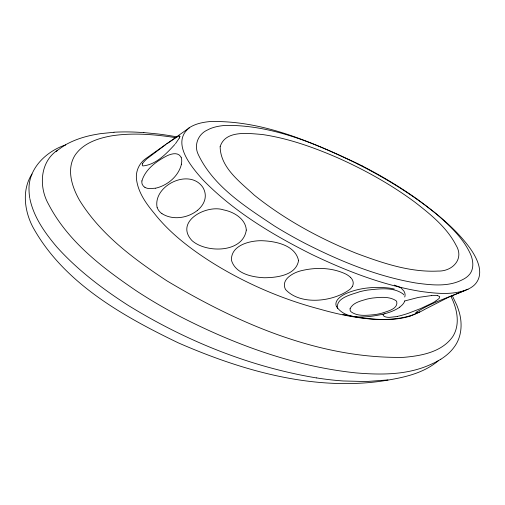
<?xml version="1.0" encoding="UTF-8"?>
<svg xmlns="http://www.w3.org/2000/svg" width="505" height="505" viewBox="0 0 505 505"><rect width="100%" height="100%" fill="white"/><g stroke="black" fill="none" stroke-linecap="round" stroke-linejoin="round"><path stroke-width="0.76" d="M141.905 180.923C145.421 169.068 156.613 161.158 167.187 155.704C171.214 153.867 177.47 152.005 180.544 156.392A14.254 8.231 0 0 1 180.815 156.847L181.024 157.27M181.453 164.175C178.536 176.251 167.591 185.417 155.736 188.176M440.815 359.219L438.416 360.646A70.113 40.482 0 0 1 431.144 364.25C407.794 375.139 381.168 375.007 356.019 372.905C294.535 366.453 235.463 344.871 180.702 316.824A560.354 323.516 0 0 1 137.057 291.322C102.799 268.079 67.916 241.661 48.48 204.134C38.323 186.181 40.065 160.356 59.205 149.145A70.107 40.476 0 0 1 65.448 144.96C45.968 151.424 27.687 169.03 29.056 190.922A150.629 86.967 0 0 0 29.397 195.517L29.713 197.764M142.473 163.879L142.202 164.996L142.606 165.741A1.395 0.808 0 0 0 142.972 165.93C156.108 164.668 166.372 153.69 174.888 144.424M179.338 138.016L175.494 143.679M31.973 174.036C21.696 189.893 24.41 210.888 32.819 226.985C63.516 282.869 122.658 316.042 178.265 342.844C241.226 370.291 310.884 390.516 380.113 381.363C400.515 378.144 422.224 374.521 438.416 360.646M463.849 291.139L463.855 291.126A1.805 1.042 0 0 1 463.59 291.284M197.316 210.484C187.645 218.179 172.754 220.477 162.017 213.678M56.124 151.525L57.715 150.351M399.72 307.091L401.406 305.702A23.426 13.528 0 0 0 404.757 300.967M416.739 312.002C431.112 303.019 447.405 297.729 462.997 291.297A5.883 3.396 0 0 1 463.704 291.101L463.817 291.095M165.634 144.632L147.088 158.646A65.801 37.995 0 0 0 144.714 160.906L144.241 161.43A22.321 12.89 0 0 0 142.435 163.866M166.719 143.862L177.211 136.836M435.865 300.986L439.116 298.468L439.691 296.744A2.083 1.206 0 0 0 439.426 296.416L437.797 295.766M426.22 308.618L448.876 297.066L468.066 289.188A28.735 16.589 0 0 0 474.788 284.612C485.602 273.18 476.291 256.452 468.507 246.143C454.298 227.477 435.676 212.775 416.903 198.976M425.103 309.205L425.765 308.858M424.667 309.432C399.979 323.8 369.628 320.025 342.844 314.451M419.762 311.888L416.638 313.195A4.059 2.342 0 0 1 415.836 313.416L415.552 313.397M468.066 289.188C453.357 295.368 436.8 293.538 421.404 291.53C383.087 285.331 346.537 271.059 311.673 254.368C272.138 234.56 233.373 211.343 202.436 179.338C191.572 166.978 170.766 142.782 189.154 127.948L146.21 158.299C139.09 162.989 135.182 171.839 136.634 180.279C138.477 192.834 146.153 203.584 154.076 213.11C169.106 232.287 188.605 247.431 208.937 260.599A397.037 229.226 0 0 0 234.699 275.68C261.811 290.129 290.564 301.485 320.29 309.268A219.271 126.597 0 0 0 341.689 314.634C357.799 317.954 374.293 320.284 390.775 319.368A51.194 29.555 0 0 0 410.199 316.13M411.133 315.675L411.203 315.65A37.705 21.765 0 0 0 415.394 313.946M410.994 315.72L410.098 316.023M404.726 300.961L418.443 297.401L431.358 295.583M384.867 313.794C370.133 316.97 346.821 321.382 336.702 306.838M155.641 188.195L149.19 188.611A8.086 4.665 0 0 1 144.91 187.349M179.123 136.022L179.786 136.211M387.966 379.937L366.258 381.546L343.192 380.972A186.698 107.792 0 0 1 316.427 377.885M113.991 132.285L100.962 133.604A88.04 50.835 0 0 0 98.57 133.964L93.311 134.917A73.313 42.325 0 0 0 65.353 144.903M143.837 132.588L157.888 133.97A205.099 118.41 0 0 1 172.18 136.047L176.611 136.811M175.456 137.631C154.726 134.387 133.497 132.651 112.634 135.687C98.462 138.061 83.022 142.991 74.765 155.641C66.275 169.743 72.063 187.077 79.512 200.258C100.628 234.49 133.787 259.008 166.865 280.812C237.969 323.345 319.21 358.872 403.577 357.351C421.328 355.848 441.787 352.168 452.77 336.601C460.573 324.191 457.063 308.523 450.851 296.246M316.414 377.923C249.659 366.769 185.796 340.843 128.295 305.437C102.376 288.797 77.574 270.024 56.901 247.059C44.888 232.868 33.614 217.055 29.833 198.497M394.291 289.024L390.485 288.267A37.761 21.803 0 0 0 388.395 287.976C373.971 286.531 358.859 287.8 345.521 293.777A33.336 19.247 0 0 0 341.721 295.93A28.52 16.463 0 0 0 339.96 297.243A24.89 14.367 0 0 0 337.889 299.276A21.191 12.234 0 0 0 336.545 301.352A17.334 10.005 0 0 0 335.945 304.736A14.973 8.648 0 0 0 336.677 306.806M394.291 285.085L400.61 287.515L403.748 290.893A18.641 10.763 0 0 1 405.06 295.28A20.036 11.564 0 0 1 404.72 297.022M358.07 164.093C311.787 141.968 262.026 120.026 209.682 121.598A41.82 24.145 0 0 0 204.039 122.343L203.124 122.513A30.786 17.77 0 0 0 189.04 127.885M362.23 165.911C319.602 145.339 273.849 124.767 225.552 125.41A42.388 24.474 0 0 0 223.141 125.619C217.769 126.199 212.334 127.329 207.555 129.949C198.143 134.052 193.649 145.181 198.301 154.599C213.672 186.781 245.67 206.772 274.36 225.931A495.178 285.887 0 0 0 304.446 243.038C339.657 261.028 376.837 276.374 416.006 283.027C431.352 285.098 448.238 287.13 462.517 279.675A25.787 14.885 0 0 0 468.451 275.585C474.492 269.834 473.475 260.378 470.187 253.472C463.268 238.631 451.123 227.054 439.079 216.323A369.616 213.394 0 0 0 434.022 212.062L426.914 206.539M144.922 187.336L143.407 186.162L142.271 184.407A19.941 11.514 0 0 1 141.943 180.929M452.297 295.696L456.747 305.052A190.025 109.711 0 0 1 458.439 309.716C462.731 322.064 462.182 336.784 453.945 347.408A71.944 41.536 0 0 1 440.84 359.232M337.611 308.41C335.358 297.559 352.364 294.459 359.756 291.701A60.366 34.851 0 0 1 367.741 290.053C379.167 288.873 392.795 286.739 402.82 293.765A12.025 6.944 0 0 1 403.748 294.825M157.118 207.542C152.706 185.606 189.438 167.679 202.821 187.323A45.09 26.033 0 0 1 204.607 191.294A44.711 25.818 0 0 1 203.18 203.635A44.333 25.591 0 0 1 197.36 210.452M431.396 295.684A17.151 9.904 0 0 1 437.683 295.646M177.268 136.868A7.966 4.602 0 0 1 179.079 135.978M181.188 157.251A34.523 19.929 0 0 1 181.257 164.157M179.793 136.224A1.906 1.098 0 0 1 179.837 136.495M179.887 136.495A12.259 7.076 0 0 1 179.288 138.01M415.35 313.252A6.319 3.649 0 0 1 416.859 312.077M383.131 314.268A6.111 3.529 0 0 0 383.289 315.322L383.491 315.644A4.198 2.424 0 0 0 384.69 316.591L386.022 317.045A9.286 5.359 0 0 0 389.759 317.329L395.775 316.673A39.541 22.826 0 0 0 397.479 316.332M399.834 307.147A41.745 24.101 0 0 1 384.778 313.681M357.963 164.163A515.138 297.413 0 0 1 426.946 206.526M113.978 132.222A129.059 74.513 0 0 1 143.824 132.645M362.186 165.937A488.531 282.049 0 0 1 416.909 198.97M350.35 277.258A23.76 13.717 0 0 0 347.894 275.307A27.055 15.623 0 0 0 345.862 274.089C332.341 267.599 316.389 267.132 301.958 270.547C293.796 272.283 280.37 279.265 285.495 289.447C300.57 305.986 334.146 301.712 350.394 288.974A23.262 13.433 0 0 0 352.231 286.537M350.388 277.245A19.79 11.426 0 0 1 352.326 286.55M435.872 300.993A65.353 37.73 0 0 1 431.863 303.265L420.551 308.587L408.583 313.188A73.313 42.325 0 0 1 397.504 316.376M161.941 213.71A25.376 14.651 0 0 1 157.188 207.536M246.301 230.072C242.974 253.131 206.109 253.27 192.007 240.614C174.099 221.455 206.804 204.146 223.652 209.916A26.885 15.522 0 0 1 228.424 211.172C236.832 213.943 245.828 220.477 246.301 230.072M298.556 260.574C296.05 275.496 276.506 277.7 264.128 277.744C251.907 277.131 235.418 273.723 231.46 260.271C230.766 245.291 249.798 240.55 261.723 240.708C275.345 241.169 295.223 244.963 298.556 260.574M220.148 146.696C220.42 167.767 240.172 181.964 254.179 195.063C284.934 219.725 319.962 238.701 356.461 253.371C382.525 263.048 409.89 272.485 438.081 271.065C452.234 271.551 464.467 259.122 456.135 245.424C446.83 227.319 430.437 214.246 414.662 201.987C390.434 184.123 363.966 169.427 336.456 157.27C312.563 146.987 287.755 138.2 261.925 134.45C248.454 133.516 225.312 129.804 220.148 146.696M350.072 308.738L350.135 310.297A8.143 4.703 0 0 0 351.114 311.837C357.698 316.66 366.8 315.316 374.42 314.678A42.553 24.568 0 0 0 381.805 313.201C387.089 311.314 398.489 309.022 396.696 301.517A8.288 4.785 0 0 0 395.838 300.576C389.033 296.22 380.284 297.268 372.633 298.038A42.616 24.606 0 0 0 366.68 299.181C360.747 301.012 352.945 302.564 350.072 308.738"/></g></svg>
